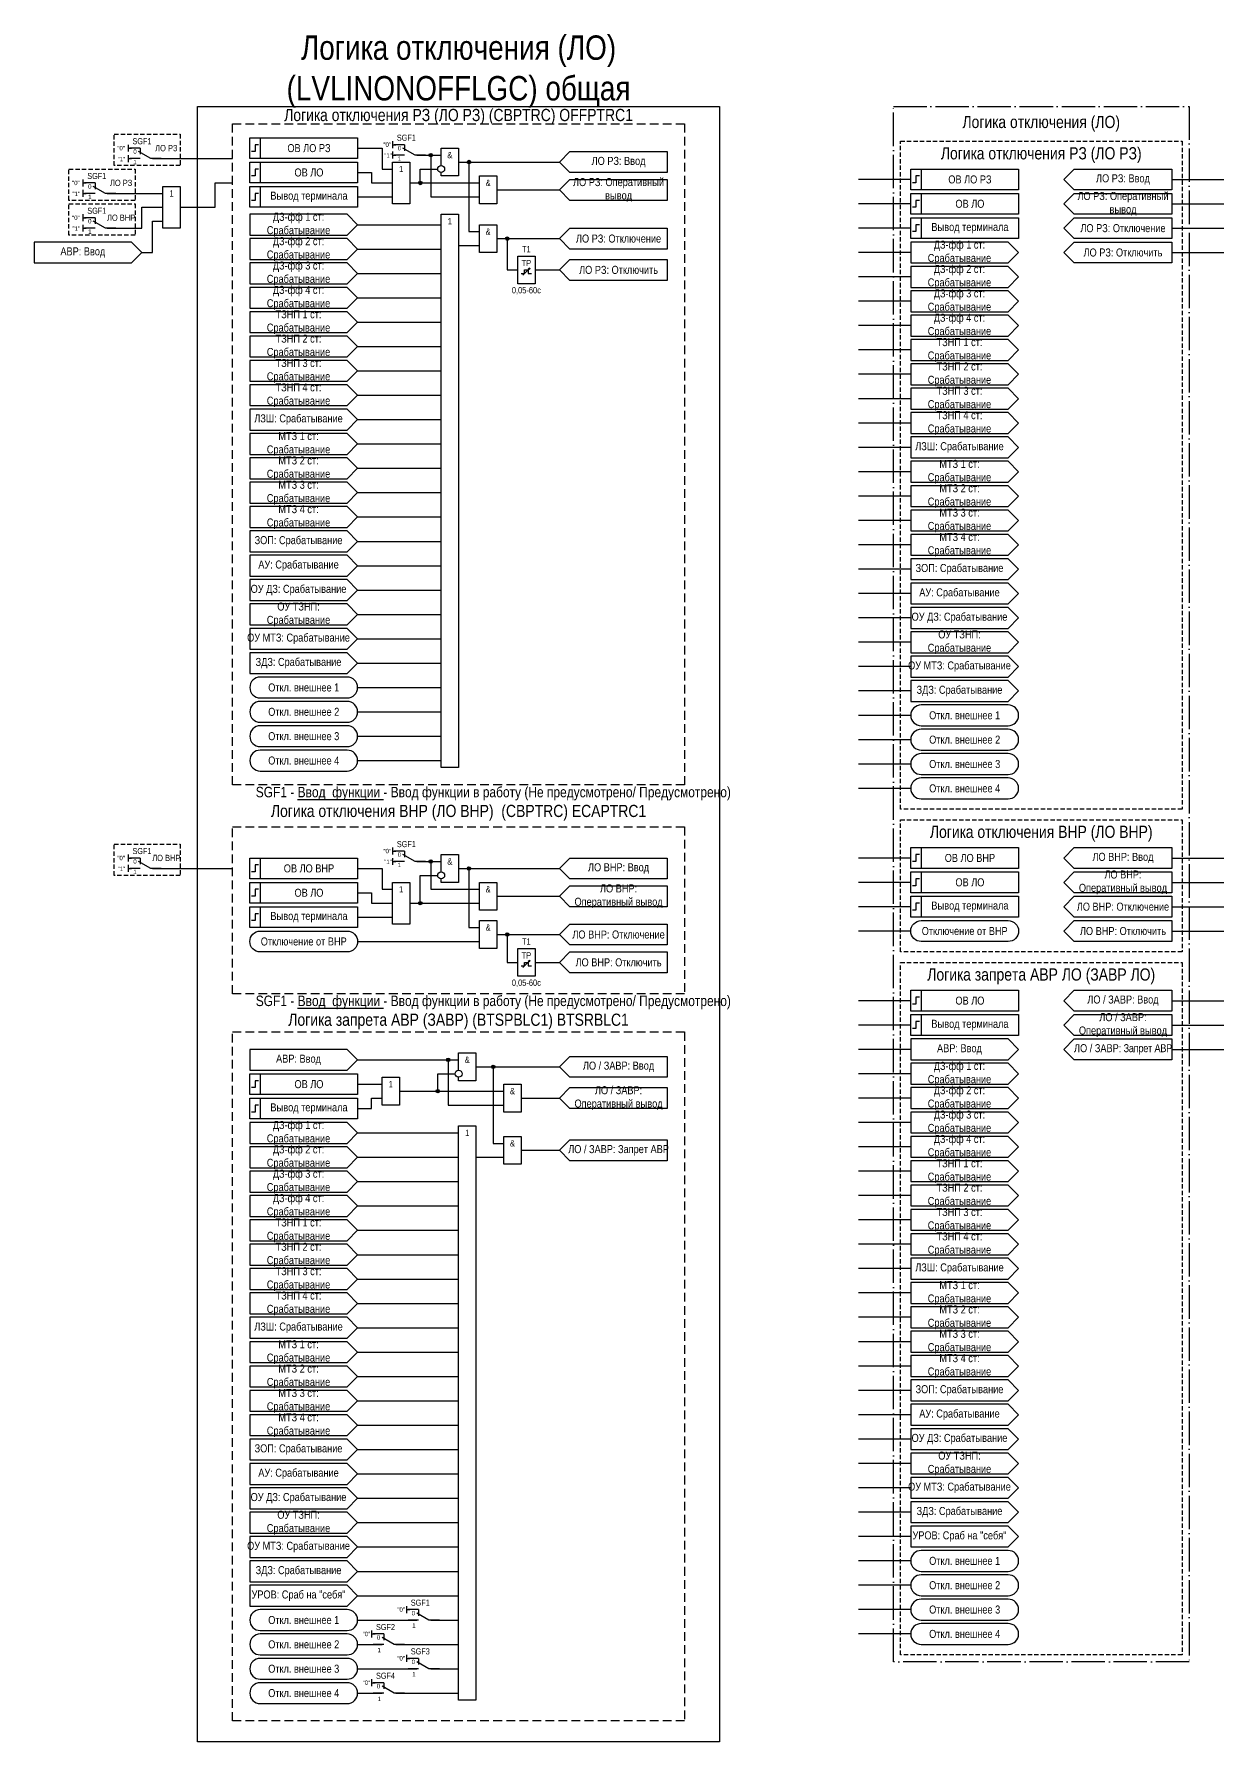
# Model space of a CAD drawing. Header units: millimetres. Extents: x -47 to 538, y 0 to 491.
# Drawn here: x -47 to 295, y 0 to 490.8 of the extents above; entities that cross this region are included whole.
import ezdxf
from ezdxf.enums import TextEntityAlignment as Align

# ---------------------------------------------------------------- set-up
doc = ezdxf.new("R2010")
doc.units = ezdxf.units.MM
doc.linetypes.add('ACAD_ISO04W100', pattern=[30, 24, -3, 0, -3])
doc.linetypes.add('штриховая2', pattern=[0.375, 0.25, -0.125])
doc.layers.add('TEXT', color=7, linetype='Continuous', lineweight=25)
doc.layers.add('Основная', color=7, linetype='Continuous')
doc.styles.add('2.5_Gost_RD', font='ARIALN.TTF', dxfattribs={"height": 2.5})
doc.styles.add('3.5_Gost_RD', font='ARIALN.TTF', dxfattribs={"height": 3.5})
doc.styles.add('Вывод', font='ARIALN.TTF', dxfattribs={"height": 2.5})
doc.styles.add('Компонент', font='ARIALN.TTF', dxfattribs={"height": 3.5})

# ---------------------------------------------------------------- blocks, each defined once
blk = doc.blocks.new('Точка')
at = {"ltscale": 100}
h = blk.add_hatch(color=256, dxfattribs=at)
h.dxf.hatch_style = 1
edge = h.paths.add_edge_path()
edge.add_arc((0, 0), 0.5, 0, 360)
blk.add_circle((0, 0), 0.5, dxfattribs=at)
blk = doc.blocks.new('*U958')
at = {"layer": 'Основная', "color": 0}
blk.add_line((0, 0), (7, 4), dxfattribs=at)
at = {"layer": 'Основная', "ltscale": 0.35}
blk.add_line((6, 6), (6, 2.5), dxfattribs=at)
blk = doc.blocks.new('*U1047')
at = {"layer": 'Основная', "color": 0}
for p, q in [((-3, 6), (-9, 6)), ((-3, 0), (-9, 0)), ((9, 0), (3, 0))]:
    blk.add_line(p, q, dxfattribs=at)
at = {"layer": 'Основная', "ltscale": 0.25, "xscale": -1}
blk.add_blockref('*U958', (3, 0), dxfattribs=at)
at = {"layer": 'Основная'}
for tag, height, style, p in [('ОУ', 3.5, 'Компонент', (-2, 10)), ('В1', 2.5, 'Вывод', (-13, 6)), ('В2', 2.5, 'Вывод', (-6, 4)), ('В3', 2.5, 'Вывод', (-6, -2))]:
    blk.add_attdef(tag, text='', height=height, dxfattribs=dict(at, style=style)).set_placement(p, align=Align.MIDDLE_CENTER)
blk = doc.blocks.new('*U985')
at = {"layer": 'Основная', "color": 0}
for p, q in [((-3, 6), (-9, 6)), ((-3, 0), (-9, 0)), ((9, 0), (3, 0))]:
    blk.add_line(p, q, dxfattribs=at)
at = {"layer": 'Основная', "ltscale": 0.25, "xscale": -1}
blk.add_blockref('*U958', (3, 0), dxfattribs=at)
at = {"layer": 'Основная'}
for tag, height, style, p in [('ОУ', 3.5, 'Компонент', (-2, 10)), ('В1', 2.5, 'Вывод', (-14, 6)), ('В2', 2.5, 'Вывод', (-6, 4)), ('В3', 2.5, 'Вывод', (-6, -2))]:
    blk.add_attdef(tag, text='', height=height, dxfattribs=dict(at, style=style)).set_placement(p, align=Align.MIDDLE_CENTER)
blk = doc.blocks.new('*U1048')
at = {"layer": 'Основная', "color": 0}
for p, q in [((-3, 6), (-9, 6)), ((-3, 0), (-9, 0)), ((9, 0), (3, 0))]:
    blk.add_line(p, q, dxfattribs=at)
at = {"layer": 'Основная', "ltscale": 0.25, "xscale": -1}
blk.add_blockref('*U958', (3, 0), dxfattribs=at)
at = {"layer": 'Основная'}
for tag, height, style, p in [('ОУ', 3.5, 'Компонент', (-2, 10)), ('В1', 2.5, 'Вывод', (-13, 6)), ('В2', 2.5, 'Вывод', (-6, 4)), ('В3', 2.5, 'Вывод', (-6, 4))]:
    blk.add_attdef(tag, text='', height=height, dxfattribs=dict(at, style=style)).set_placement(p, align=Align.MIDDLE_CENTER)
blk = doc.blocks.new('*U1049')
at = {"layer": 'Основная', "color": 0}
for p, q in [((-3, 6), (-9, 6)), ((-3, 0), (-9, 0)), ((9, 0), (3, 0))]:
    blk.add_line(p, q, dxfattribs=at)
at = {"layer": 'Основная', "ltscale": 0.25, "xscale": -1}
blk.add_blockref('*U958', (3, 0), dxfattribs=at)
at = {"layer": 'Основная'}
for tag, height, style, p in [('ОУ', 3.5, 'Компонент', (-2, 10)), ('В1', 2.5, 'Вывод', (-13, 6)), ('В2', 2.5, 'Вывод', (-6, 4)), ('В3', 2.5, 'Вывод', (-6, 4))]:
    blk.add_attdef(tag, text='', height=height, dxfattribs=dict(at, style=style)).set_placement(p, align=Align.MIDDLE_CENTER)

msp = doc.modelspace()

# ---------------------------------------------------------------- linework, layer by layer
at = {"color": 6, "ltscale": 100}
for p, q in [((-20, 459), (-20, 457)), ((-20, 458), (-19, 458)), ((-20, 456), (-20, 454)), ((-20, 455), (-19, 455)), ((-33, 449), (-33, 447)), ((-33, 448), (-32, 448)), ((-33, 446), (-33, 444)), ((-33, 445), (-32, 445)), ((-33, 439), (-33, 437)), ((-33, 438), (-32, 438)), ((-33, 436), (-33, 434)), ((-33, 435), (-32, 435)), ((-20, 255), (-20, 253)), ((-20, 254), (-19, 254)), ((-20, 252), (-20, 250)), ((-20, 251), (-19, 251))]:
    msp.add_line(p, q, dxfattribs=at)
at = {"ltscale": 100}
for p, q in [((56, 460), (56, 458)), ((56, 459), (57, 459)), ((56, 457), (56, 455)), ((56, 456), (57, 456)), ((205, 449), (190, 449)), ((280, 449), (295, 449)), ((205, 442), (190, 442)), ((280, 442), (295, 442)), ((205, 435), (190, 435)), ((280, 435), (295, 435)), ((75, 430), (81, 430)), ((205, 428), (190, 428)), ((280, 428), (295, 428)), ((93.5, 421.5), (95.5, 423.5)), ((95.5, 423.5), (94.99, 423.25)), ((95.5, 423.5), (95.26, 423.02)), ((205, 421), (190, 421)), ((205, 414), (190, 414)), ((205, 407), (190, 407)), ((205, 400), (190, 400)), ((205, 393), (190, 393)), ((205, 386), (190, 386)), ((205, 379), (190, 379)), ((205, 372), (190, 372)), ((205, 365), (190, 365)), ((205, 358), (190, 358)), ((205, 351), (190, 351)), ((205, 344), (190, 344)), ((205, 337), (190, 337)), ((205, 330), (190, 330)), ((205, 323), (190, 323)), ((205, 316), (190, 316)), ((205, 309), (190, 309)), ((205, 302), (190, 302)), ((205, 295), (190, 295)), ((205, 288), (190, 288)), ((205, 281), (190, 281)), ((205, 274), (190, 274)), ((56, 257), (56, 255)), ((56, 256), (57, 256)), ((56, 254), (56, 252)), ((56, 253), (57, 253)), ((205, 254), (190, 254)), ((280, 254), (295, 254)), ((205, 247), (190, 247)), ((280, 247), (295, 247)), ((205, 240), (190, 240)), ((280, 240), (295, 240)), ((205, 233), (190, 233)), ((280, 233), (295, 233)), ((93.5, 222.5), (95.5, 224.5)), ((95.5, 224.5), (94.99, 224.25)), ((95.5, 224.5), (95.26, 224.02)), ((205, 213), (190, 213)), ((280, 213), (295, 213)), ((280, 206), (295, 206)), ((205, 199), (190, 199)), ((280, 199), (295, 199)), ((205, 192), (190, 192)), ((205, 185), (190, 185)), ((205, 178), (190, 178)), ((80, 168), (88, 168)), ((205, 171), (190, 171)), ((205, 164), (190, 164)), ((205, 157), (190, 157)), ((205, 150), (190, 150)), ((205, 143), (190, 143)), ((205, 136), (190, 136)), ((205, 129), (190, 129)), ((205, 122), (190, 122)), ((205, 115), (190, 115)), ((205, 108), (190, 108)), ((205, 101), (190, 101)), ((205, 94), (190, 94)), ((205, 87), (190, 87)), ((205, 80), (190, 80)), ((205, 73), (190, 73)), ((205, 66), (190, 66)), ((205, 59), (190, 59)), ((205, 52), (190, 52)), ((205, 45), (190, 45)), ((60, 39), (60, 37)), ((60, 38), (61, 38)), ((205, 38), (190, 38)), ((50, 32), (50, 30)), ((50, 31), (51, 31)), ((205, 31), (190, 31)), ((60, 25), (60, 23)), ((60, 24), (61, 24)), ((50, 18), (50, 16)), ((50, 17), (51, 17))]:
    msp.add_line(p, q, dxfattribs=at)
at = {"color": 3, "ltscale": 100}
msp.add_line((205, 206), (190, 206), dxfattribs=at)
for points in [[(0, 470), (150, 470), (150, 0), (0, 0)], [(205, 209), (208, 209), (208, 203), (205, 203)], [(205, 209), (236, 209), (236, 203), (205, 203)]]:
    msp.add_lwpolyline(points, close=True, dxfattribs=at)
at = {"color": 251, "linetype": 'ACAD_ISO04W100', "lineweight": 30, "ltscale": 0.4, "true_color": 0x58595b}
msp.add_lwpolyline([(200, 470), (285, 470), (285, 23), (200, 23)], close=True, dxfattribs=at)
at = {"color": 6, "linetype": 'штриховая2', "ltscale": 5}
for points in [[(-24, 462), (-5, 462), (-5, 453), (-24, 453)], [(-37, 452), (-18, 452), (-18, 443), (-37, 443)], [(-37, 442), (-18, 442), (-18, 433), (-37, 433)], [(-24, 258), (-5, 258), (-5, 249), (-24, 249)]]:
    msp.add_lwpolyline(points, close=True, dxfattribs=at)
at = {"linetype": 'штриховая2', "ltscale": 10}
for points in [[(10, 465), (140, 465), (140, 275), (10, 275)], [(10, 263), (140, 263), (140, 215), (10, 215)], [(10, 204), (140, 204), (140, 6), (10, 6)]]:
    msp.add_lwpolyline(points, close=True, dxfattribs=at)
at = {"ltscale": 100}
for points in [[(15, 461), (46, 461), (46, 455), (15, 455)], [(15, 461), (18, 461), (18, 455), (15, 455)], [(15, 454), (18, 454), (18, 448), (15, 448)], [(15, 454), (46, 454), (46, 448), (15, 448)], [(56, 454), (61, 454), (61, 442), (56, 442)], [(205, 452), (236, 452), (236, 446), (205, 446)], [(205, 452), (208, 452), (208, 446), (205, 446)], [(15, 447), (18, 447), (18, 441), (15, 441)], [(15, 447), (46, 447), (46, 441), (15, 441)], [(81, 450), (86, 450), (86, 442), (81, 442)], [(205, 445), (208, 445), (208, 439), (205, 439)], [(205, 445), (236, 445), (236, 439), (205, 439)], [(205, 438), (208, 438), (208, 432), (205, 432)], [(205, 438), (236, 438), (236, 432), (205, 432)], [(81, 436), (86, 436), (86, 428), (81, 428)], [(92, 427), (97, 427), (97, 419), (92, 419)], [(205, 257), (236, 257), (236, 251), (205, 251)], [(205, 257), (208, 257), (208, 251), (205, 251)], [(15, 254), (46, 254), (46, 248), (15, 248)], [(15, 254), (18, 254), (18, 248), (15, 248)], [(15, 247), (18, 247), (18, 241), (15, 241)], [(15, 247), (46, 247), (46, 241), (15, 241)], [(56, 247), (61, 247), (61, 235), (56, 235)], [(81, 247), (86, 247), (86, 239), (81, 239)], [(205, 250), (208, 250), (208, 244), (205, 244)], [(205, 250), (236, 250), (236, 244), (205, 244)], [(205, 243), (208, 243), (208, 237), (205, 237)], [(205, 243), (236, 243), (236, 237), (205, 237)], [(15, 240), (18, 240), (18, 234), (15, 234)], [(15, 240), (46, 240), (46, 234), (15, 234)], [(81, 236), (86, 236), (86, 228), (81, 228)], [(92, 228), (97, 228), (97, 220), (92, 220)], [(205, 216), (236, 216), (236, 210), (205, 210)], [(205, 216), (208, 216), (208, 210), (205, 210)], [(15, 192), (18, 192), (18, 186), (15, 186)], [(15, 192), (46, 192), (46, 186), (15, 186)], [(53, 191), (58, 191), (58, 183), (53, 183)], [(88, 189), (93, 189), (93, 181), (88, 181)], [(15, 185), (18, 185), (18, 179), (15, 179)], [(15, 185), (46, 185), (46, 179), (15, 179)], [(88, 174), (93, 174), (93, 166), (88, 166)]]:
    msp.add_lwpolyline(points, close=True, dxfattribs=at)
at = {"lineweight": 30, "ltscale": 100}
for points in [[(17.5, 459), (16.5, 459), (16.5, 457), (15.5, 457)], [(17.5, 452), (16.5, 452), (16.5, 450), (15.5, 450)], [(207.5, 450), (206.5, 450), (206.5, 448), (205.5, 448)], [(17.5, 445), (16.5, 445), (16.5, 443), (15.5, 443)], [(207.5, 443), (206.5, 443), (206.5, 441), (205.5, 441)], [(207.5, 436), (206.5, 436), (206.5, 434), (205.5, 434)], [(17.5, 252), (16.5, 252), (16.5, 250), (15.5, 250)], [(207.5, 255), (206.5, 255), (206.5, 253), (205.5, 253)], [(207.5, 248), (206.5, 248), (206.5, 246), (205.5, 246)], [(17.5, 245), (16.5, 245), (16.5, 243), (15.5, 243)], [(207.5, 241), (206.5, 241), (206.5, 239), (205.5, 239)], [(17.5, 238), (16.5, 238), (16.5, 236), (15.5, 236)], [(207.5, 214), (206.5, 214), (206.5, 212), (205.5, 212)], [(17.5, 190), (16.5, 190), (16.5, 188), (15.5, 188)], [(17.5, 183), (16.5, 183), (16.5, 181), (15.5, 181)]]:
    msp.add_lwpolyline(points, dxfattribs=at)
at = {"ltscale": 100}
for points in [[(46, 458), (53, 458), (53, 452), (56, 452)], [(70, 453), (70, 458), (75, 458), (75, 450), (70, 450), (70, 451)], [(104, 454), (107, 457), (135, 457), (135, 451), (107, 451), (104, 454)], [(61, 448), (64, 448), (64, 452), (69, 452)], [(63, 456), (70, 456)], [(63, 456), (67, 456), (67, 444), (81, 444)], [(75, 454), (104, 454)], [(75, 454), (78, 454), (78, 434), (81, 434)], [(249, 449), (252, 452), (280, 452), (280, 446), (252, 446), (249, 449)], [(46, 451), (50, 451), (50, 448), (56, 448)], [(61, 448), (81, 448)], [(104, 446), (107, 449), (135, 449), (135, 443), (107, 443), (104, 446)], [(46, 444), (56, 444)], [(86, 446), (104, 446)], [(249, 442), (252, 445), (280, 445), (280, 439), (252, 439), (249, 442)], [(46, 436), (43, 439), (15, 439), (15, 433), (43, 433), (46, 436)], [(70, 381), (70, 439), (75, 439), (75, 280), (70, 280), (70, 381)], [(249, 435), (252, 438), (280, 438), (280, 432), (252, 432), (249, 435)], [(46, 429), (43, 432), (15, 432), (15, 426), (43, 426), (46, 429)], [(46, 436), (70, 436)], [(86, 432), (104, 432)], [(86, 432), (89, 432), (89, 423), (92, 423)], [(104, 432), (107, 435), (135, 435), (135, 429), (107, 429), (104, 432)], [(46, 429), (70, 429)], [(236, 428), (233, 431), (205, 431), (205, 425), (233, 425), (236, 428)], [(249, 428), (252, 431), (280, 431), (280, 425), (252, 425), (249, 428)], [(46, 422), (43, 425), (15, 425), (15, 419), (43, 419), (46, 422)], [(97, 423), (104, 423)], [(104, 423), (107, 426), (135, 426), (135, 420), (107, 420), (104, 423)], [(236, 421), (233, 424), (205, 424), (205, 418), (233, 418), (236, 421)], [(46, 415), (43, 418), (15, 418), (15, 412), (43, 412), (46, 415)], [(46, 422), (70, 422)], [(46, 415), (70, 415)], [(236, 414), (233, 417), (205, 417), (205, 411), (233, 411), (236, 414)], [(46, 408), (43, 411), (15, 411), (15, 405), (43, 405), (46, 408)], [(46, 408), (70, 408)], [(236, 407), (233, 410), (205, 410), (205, 404), (233, 404), (236, 407)], [(46, 401), (43, 404), (15, 404), (15, 398), (43, 398), (46, 401)], [(236, 400), (233, 403), (205, 403), (205, 397), (233, 397), (236, 400)], [(46, 401), (70, 401)], [(46, 394), (43, 397), (15, 397), (15, 391), (43, 391), (46, 394)], [(46, 394), (70, 394)], [(236, 393), (233, 396), (205, 396), (205, 390), (233, 390), (236, 393)], [(46, 387), (43, 390), (15, 390), (15, 384), (43, 384), (46, 387)], [(236, 386), (233, 389), (205, 389), (205, 383), (233, 383), (236, 386)], [(46, 380), (43, 383), (15, 383), (15, 377), (43, 377), (46, 380)], [(46, 387), (70, 387)], [(46, 380), (70, 380)], [(236, 379), (233, 382), (205, 382), (205, 376), (233, 376), (236, 379)], [(46, 373), (43, 376), (15, 376), (15, 370), (43, 370), (46, 373)], [(46, 373), (70, 373)], [(236, 372), (233, 375), (205, 375), (205, 369), (233, 369), (236, 372)], [(46, 366), (43, 369), (15, 369), (15, 363), (43, 363), (46, 366)], [(46, 366), (70, 366)], [(236, 365), (233, 368), (205, 368), (205, 362), (233, 362), (236, 365)], [(46, 359), (43, 362), (15, 362), (15, 356), (43, 356), (46, 359)], [(46, 359), (70, 359)], [(236, 358), (233, 361), (205, 361), (205, 355), (233, 355), (236, 358)], [(46, 352), (43, 355), (15, 355), (15, 349), (43, 349), (46, 352)], [(236, 351), (233, 354), (205, 354), (205, 348), (233, 348), (236, 351)], [(46, 352), (70, 352)], [(46, 345), (43, 348), (15, 348), (15, 342), (43, 342), (46, 345)], [(46, 345), (70, 345)], [(236, 344), (233, 347), (205, 347), (205, 341), (233, 341), (236, 344)], [(46, 338), (43, 341), (15, 341), (15, 335), (43, 335), (46, 338)], [(236, 337), (233, 340), (205, 340), (205, 334), (233, 334), (236, 337)], [(46, 331), (43, 334), (15, 334), (15, 328), (43, 328), (46, 331)], [(46, 338), (70, 338)], [(46, 331), (70, 331)], [(236, 330), (233, 333), (205, 333), (205, 327), (233, 327), (236, 330)], [(46, 324), (43, 327), (15, 327), (15, 321), (43, 321), (46, 324)], [(46, 324), (70, 324)], [(236, 323), (233, 326), (205, 326), (205, 320), (233, 320), (236, 323)], [(46, 317), (43, 320), (15, 320), (15, 314), (43, 314), (46, 317)], [(236, 316), (233, 319), (205, 319), (205, 313), (233, 313), (236, 316)], [(46, 317), (70, 317)], [(46, 310), (43, 313), (15, 313), (15, 307), (43, 307), (46, 310)], [(46, 310), (70, 310)], [(236, 309), (233, 312), (205, 312), (205, 306), (233, 306), (236, 309)], [(236, 302), (233, 305), (205, 305), (205, 299), (233, 299), (236, 302)], [(46, 303), (70, 303)], [(46, 296), (70, 296)], [(46, 289), (70, 289)], [(46, 282), (70, 282)], [(249, 254), (252, 257), (280, 257), (280, 251), (252, 251), (249, 254)], [(46, 251), (53, 251), (53, 245), (56, 245)], [(63, 253), (70, 253)], [(63, 253), (67, 253), (67, 245), (81, 245)], [(70, 250), (70, 255), (75, 255), (75, 247), (70, 247), (70, 248)], [(75, 251), (104, 251)], [(75, 251), (78, 251), (78, 234), (81, 234)], [(104, 251), (107, 254), (135, 254), (135, 248), (107, 248), (104, 251)], [(61, 241), (64, 241), (64, 249), (69, 249)], [(104, 243), (107, 246), (135, 246), (135, 240), (107, 240), (104, 243)], [(249, 247), (252, 250), (280, 250), (280, 244), (252, 244), (249, 247)], [(46, 244), (50, 244), (50, 241), (56, 241)], [(61, 241), (81, 241)], [(86, 243), (104, 243)], [(249, 240), (252, 243), (280, 243), (280, 237), (252, 237), (249, 240)], [(46, 237), (56, 237)], [(249, 233), (252, 236), (280, 236), (280, 230), (252, 230), (249, 233)], [(86, 232), (104, 232)], [(86, 232), (89, 232), (89, 224), (92, 224)], [(104, 232), (107, 235), (135, 235), (135, 229), (107, 229), (104, 232)], [(46, 230), (81, 230)], [(104, 224), (107, 227), (135, 227), (135, 221), (107, 221), (104, 224)], [(97, 224), (104, 224)], [(249, 213), (252, 216), (280, 216), (280, 210), (252, 210), (249, 213)], [(249, 206), (252, 209), (280, 209), (280, 203), (252, 203), (249, 206)], [(236, 199), (233, 202), (205, 202), (205, 196), (233, 196), (236, 199)], [(249, 199), (252, 202), (280, 202), (280, 196), (252, 196), (249, 199)], [(46, 196), (43, 199), (15, 199), (15, 193), (43, 193), (46, 196)], [(75, 193), (75, 198), (80, 198), (80, 190), (75, 190), (75, 191)], [(104, 194), (107, 197), (135, 197), (135, 191), (107, 191), (104, 194)], [(46, 196), (75, 196)], [(46, 196), (72, 196), (72, 183), (88, 183)], [(58, 187), (69, 187), (69, 192), (74, 192)], [(80, 194), (104, 194)], [(80, 194), (85, 194), (85, 172), (88, 172)], [(236, 192), (233, 195), (205, 195), (205, 189), (233, 189), (236, 192)], [(46, 189), (53, 189)], [(58, 187), (88, 187)], [(104, 185), (107, 188), (135, 188), (135, 182), (107, 182), (104, 185)], [(236, 185), (233, 188), (205, 188), (205, 182), (233, 182), (236, 185)], [(46, 182), (50, 182), (50, 185), (53, 185)], [(93, 185), (104, 185)], [(46, 175), (43, 178), (15, 178), (15, 172), (43, 172), (46, 175)], [(75, 119), (75, 177), (80, 177), (80, 12), (75, 12), (75, 119)], [(236, 178), (233, 181), (205, 181), (205, 175), (233, 175), (236, 178)], [(46, 175), (75, 175)], [(104, 170), (107, 173), (135, 173), (135, 167), (107, 167), (104, 170)], [(236, 171), (233, 174), (205, 174), (205, 168), (233, 168), (236, 171)], [(46, 168), (43, 171), (15, 171), (15, 165), (43, 165), (46, 168)], [(46, 168), (75, 168)], [(93, 170), (104, 170)], [(236, 164), (233, 167), (205, 167), (205, 161), (233, 161), (236, 164)], [(46, 161), (43, 164), (15, 164), (15, 158), (43, 158), (46, 161)], [(46, 161), (75, 161)], [(236, 157), (233, 160), (205, 160), (205, 154), (233, 154), (236, 157)], [(46, 154), (43, 157), (15, 157), (15, 151), (43, 151), (46, 154)], [(46, 154), (75, 154)], [(236, 150), (233, 153), (205, 153), (205, 147), (233, 147), (236, 150)], [(46, 147), (43, 150), (15, 150), (15, 144), (43, 144), (46, 147)], [(46, 140), (43, 143), (15, 143), (15, 137), (43, 137), (46, 140)], [(46, 147), (75, 147)], [(236, 143), (233, 146), (205, 146), (205, 140), (233, 140), (236, 143)], [(46, 140), (75, 140)], [(236, 136), (233, 139), (205, 139), (205, 133), (233, 133), (236, 136)], [(46, 133), (43, 136), (15, 136), (15, 130), (43, 130), (46, 133)], [(46, 133), (75, 133)], [(46, 126), (43, 129), (15, 129), (15, 123), (43, 123), (46, 126)], [(236, 129), (233, 132), (205, 132), (205, 126), (233, 126), (236, 129)], [(46, 126), (75, 126)], [(236, 122), (233, 125), (205, 125), (205, 119), (233, 119), (236, 122)], [(46, 119), (43, 122), (15, 122), (15, 116), (43, 116), (46, 119)], [(46, 119), (75, 119)], [(236, 115), (233, 118), (205, 118), (205, 112), (233, 112), (236, 115)], [(46, 112), (43, 115), (15, 115), (15, 109), (43, 109), (46, 112)], [(46, 105), (43, 108), (15, 108), (15, 102), (43, 102), (46, 105)], [(46, 112), (75, 112)], [(236, 108), (233, 111), (205, 111), (205, 105), (233, 105), (236, 108)], [(46, 105), (75, 105)], [(236, 101), (233, 104), (205, 104), (205, 98), (233, 98), (236, 101)], [(46, 98), (43, 101), (15, 101), (15, 95), (43, 95), (46, 98)], [(46, 91), (43, 94), (15, 94), (15, 88), (43, 88), (46, 91)], [(46, 98), (75, 98)], [(236, 94), (233, 97), (205, 97), (205, 91), (233, 91), (236, 94)], [(46, 91), (75, 91)], [(236, 87), (233, 90), (205, 90), (205, 84), (233, 84), (236, 87)], [(46, 84), (43, 87), (15, 87), (15, 81), (43, 81), (46, 84)], [(46, 84), (75, 84)], [(46, 77), (43, 80), (15, 80), (15, 74), (43, 74), (46, 77)], [(236, 80), (233, 83), (205, 83), (205, 77), (233, 77), (236, 80)], [(46, 77), (75, 77)], [(236, 73), (233, 76), (205, 76), (205, 70), (233, 70), (236, 73)], [(46, 70), (43, 73), (15, 73), (15, 67), (43, 67), (46, 70)], [(46, 70), (75, 70)], [(236, 66), (233, 69), (205, 69), (205, 63), (233, 63), (236, 66)], [(46, 63), (43, 66), (15, 66), (15, 60), (43, 60), (46, 63)], [(46, 56), (43, 59), (15, 59), (15, 53), (43, 53), (46, 56)], [(46, 63), (75, 63)], [(236, 59), (233, 62), (205, 62), (205, 56), (233, 56), (236, 59)], [(46, 56), (75, 56)], [(46, 49), (43, 52), (15, 52), (15, 46), (43, 46), (46, 49)], [(46, 42), (43, 45), (15, 45), (15, 39), (43, 39), (46, 42)], [(46, 49), (75, 49)], [(46, 42), (75, 42)], [(46, 35), (63, 35)], [(67, 35), (75, 35)], [(46, 28), (53, 28)], [(57, 28), (75, 28)], [(46, 21), (63, 21)], [(67, 21), (75, 21)], [(46, 14), (53, 14)], [(57, 14), (75, 14)]]:
    msp.add_lwpolyline(points, dxfattribs=at)
at = {"linetype": 'штриховая2', "ltscale": 5}
for points in [[(202, 460), (283, 460), (283, 268), (202, 268)], [(202, 265), (283, 265), (283, 227), (202, 227)], [(202, 224), (283, 224), (283, 25), (202, 25)]]:
    msp.add_lwpolyline(points, close=True, dxfattribs=at)
at = {"color": 6, "ltscale": 100}
for points in [[(-13, 455), (10, 455)], [(-5, 441), (5, 441), (5, 448), (10, 448)], [(-26, 445), (-10, 445)], [(-26, 435), (-16, 435), (-16, 441), (-10, 441)], [(-16, 428), (-13, 428), (-13, 437), (-10, 437)], [(-16, 428), (-19, 431), (-47, 431), (-47, 425), (-19, 425), (-16, 428)], [(-13, 251), (10, 251)]]:
    msp.add_lwpolyline(points, dxfattribs=at)
msp.add_lwpolyline([(-10, 447), (-5, 447), (-5, 435), (-10, 435)], close=True, dxfattribs=at)
at = {"color": 7, "ltscale": 100}
for points in [[(93, 422), (94, 422), (94, 423), (95, 423), (95, 422), (96, 422)], [(93, 223), (94, 223), (94, 224), (95, 224), (95, 223), (96, 223)]]:
    msp.add_lwpolyline(points, dxfattribs=at)
at = {"ltscale": 100}
for points in [[(18, 300), (43, 300, 1), (43, 306), (18, 306, 1)], [(18, 293), (43, 293, 1), (43, 299), (18, 299, 1)], [(208, 292), (233, 292, 1), (233, 298), (208, 298, 1)], [(18, 286), (43, 286, 1), (43, 292), (18, 292, 1)], [(208, 285), (233, 285, 1), (233, 291), (208, 291, 1)], [(18, 279), (43, 279, 1), (43, 285), (18, 285, 1)], [(208, 278), (233, 278, 1), (233, 284), (208, 284, 1)], [(208, 271), (233, 271, 1), (233, 277), (208, 277, 1)], [(208, 230, -1), (208, 236), (233, 236, -1), (233, 230)], [(18, 227, -1), (18, 233), (43, 233, -1), (43, 227)], [(208, 49), (233, 49, 1), (233, 55), (208, 55, 1)], [(208, 42), (233, 42, 1), (233, 48), (208, 48, 1)], [(208, 35), (233, 35, 1), (233, 41), (208, 41, 1)], [(18, 32), (43, 32, 1), (43, 38), (18, 38, 1)], [(18, 25), (43, 25, 1), (43, 31), (18, 31, 1)], [(208, 28), (233, 28, 1), (233, 34), (208, 34, 1)], [(18, 18), (43, 18, 1), (43, 24), (18, 24, 1)], [(18, 11), (43, 11, 1), (43, 17), (18, 17, 1)]]:
    msp.add_lwpolyline(points, format="xyb", close=True, dxfattribs=at)
at = {"color": 3, "lineweight": 30, "ltscale": 100}
msp.add_lwpolyline([(207.5, 207), (206.5, 207), (206.5, 205), (205.5, 205)], dxfattribs=at)
for centre in [(70, 452), (70, 249), (75, 192)]:
    msp.add_circle(centre, 1)

# ---------------------------------------------------------------- block references
at = {"ltscale": 100}
for p in [(67, 456), (78, 454), (64, 448), (89, 432), (67, 253), (78, 251), (64, 241), (89, 232), (72, 196), (85, 194), (69, 187)]:
    msp.add_blockref('Точка', p, dxfattribs=at)
at = {"layer": 'Основная', "ltscale": 0.25, "xscale": 0.5, "yscale": 0.5, "zscale": 0.5}
for p in [(61, 456), (61, 253)]:
    msp.add_blockref('*U1047', p, dxfattribs=at).add_auto_attribs({'ОУ': 'SGF1', 'В1': '"0"', 'В2': '0', 'В3': '1'})
at = {"layer": 'Основная', "color": 6, "ltscale": 0.25, "xscale": 0.5, "yscale": 0.5, "zscale": 0.5}
for p in [(-15, 455), (-28, 445), (-28, 435), (-15, 251)]:
    msp.add_blockref('*U985', p, dxfattribs=at).add_auto_attribs({'ОУ': 'SGF1', 'В1': '"0"', 'В2': '0', 'В3': '1'})
at = {"layer": 'Основная', "ltscale": 0.25}
ref = msp.add_blockref('*U1049', (65, 35), dxfattribs=dict(at, xscale=0.5, yscale=0.5, zscale=0.5))
ref.add_attrib('ОУ', 'SGF1', dxfattribs={"height": 1.75, "style": 'Компонент'}).set_placement((64, 40), align=Align.MIDDLE_CENTER)
ref.add_attrib('В1', '"0"', dxfattribs={"height": 1.25, "style": 'Вывод'}).set_placement((58.5, 38), align=Align.MIDDLE_CENTER)
ref.add_attrib('В2', '0', dxfattribs={"height": 1.25, "style": 'Вывод'}).set_placement((62, 37), align=Align.MIDDLE_CENTER)
ref = msp.add_blockref('*U1048', (55, 28), dxfattribs=dict(at, xscale=0.5, yscale=0.5, zscale=0.5))
ref.add_attrib('ОУ', 'SGF2', dxfattribs={"height": 1.75, "style": 'Компонент'}).set_placement((54, 33), align=Align.MIDDLE_CENTER)
ref.add_attrib('В1', '"0"', dxfattribs={"height": 1.25, "style": 'Вывод'}).set_placement((48.5, 31), align=Align.MIDDLE_CENTER)
ref.add_attrib('В2', '0', dxfattribs={"height": 1.25, "style": 'Вывод'}).set_placement((52, 30), align=Align.MIDDLE_CENTER)
ref = msp.add_blockref('*U1049', (65, 21), dxfattribs=dict(at, xscale=0.5, yscale=0.5, zscale=0.5))
ref.add_attrib('ОУ', 'SGF3', dxfattribs={"height": 1.75, "style": 'Компонент'}).set_placement((64, 26), align=Align.MIDDLE_CENTER)
ref.add_attrib('В1', '"0"', dxfattribs={"height": 1.25, "style": 'Вывод'}).set_placement((58.5, 24), align=Align.MIDDLE_CENTER)
ref.add_attrib('В2', '0', dxfattribs={"height": 1.25, "style": 'Вывод'}).set_placement((62, 23), align=Align.MIDDLE_CENTER)
ref = msp.add_blockref('*U1048', (55, 14), dxfattribs=dict(at, xscale=0.5, yscale=0.5, zscale=0.5))
ref.add_attrib('ОУ', 'SGF4', dxfattribs={"height": 1.75, "style": 'Компонент'}).set_placement((54, 19), align=Align.MIDDLE_CENTER)
ref.add_attrib('В1', '"0"', dxfattribs={"height": 1.25, "style": 'Вывод'}).set_placement((48.5, 17), align=Align.MIDDLE_CENTER)
ref.add_attrib('В2', '0', dxfattribs={"height": 1.25, "style": 'Вывод'}).set_placement((52, 16), align=Align.MIDDLE_CENTER)

# ---------------------------------------------------------------- texts
at = {"color": 30, "ltscale": 100, "attachment_point": 5}
for s, insert, char_height, width, style in [('{\\C3;Логика отключения (ЛО) (LVLINONOFFLGC) общая}', (75, 480), 7, 150, '3.5_Gost_RD'), ('Логика отключения РЗ (ЛО РЗ) (CBPTRC) {\\C6;OFFPTRC1}', (75, 467), 3.5, 130, '3.5_Gost_RD'), ('Логика отключения (ЛО)', (242.5, 465), 3.5, 85, '3.5_Gost_RD'), ('ЛО РЗ', (-9, 458), 1.8, 8, '2.5_Gost_RD'), ('Логика отключения РЗ (ЛО РЗ)', (242.5, 456), 3.5, 81, '3.5_Gost_RD'), ('ЛО РЗ', (-22, 448), 1.8, 8, '2.5_Gost_RD'), ('ЛО ВНР', (-22, 438), 1.8, 8, '2.5_Gost_RD'), ('SGF1 - {\\LВвод_функции} - Ввод функции в работу (Не предусмотрено/ Предусмотрено)', (85, 272.5), 3, 150, '3.5_Gost_RD'), ('Логика отключения ВНР (ЛО ВНР)  (CBPTRC) {\\C6;ECAPTRC1}', (75, 267), 3.5, 130, '3.5_Gost_RD'), ('Логика отключения ВНР (ЛО ВНР)', (242.5, 261), 3.5, 81, '3.5_Gost_RD'), ('ЛО ВНР', (-9, 254), 1.8, 8, '2.5_Gost_RD'), ('Логика запрета АВР ЛО (ЗАВР ЛО)', (242.5, 220), 3.5, 81, '3.5_Gost_RD'), ('SGF1 - {\\LВвод_функции} - Ввод функции в работу (Не предусмотрено/ Предусмотрено)', (85, 212.5), 3, 150, '3.5_Gost_RD'), ('Логика запрета АВР (ЗАВР) (BTSPBLC1) {\\C6;BTSRBLC1}', (75, 207), 3.5, 130, '3.5_Gost_RD')]:
    msp.add_mtext(s, dxfattribs=dict(at, insert=insert, char_height=char_height, width=width, style=style))
at = {"ltscale": 100, "char_height": 1.25, "attachment_point": 1, "style": '3.5_Gost_RD'}
for s, insert in [('"1"', (53.65, 456.5)), ('"1"', (53.64, 253.5)), ('1', (61.71, 34.08)), ('1', (51.68, 27)), ('1', (51.73, 26.98)), ('1', (61.71, 20.08)), ('1', (51.73, 12.98))]:
    msp.add_mtext_dynamic_manual_height_columns(s, width=2, gutter_width=17.5, heights=[0], dxfattribs=dict(at, insert=insert))
at = {"ltscale": 100, "char_height": 1.8, "width": 5, "attachment_point": 5, "style": '2.5_Gost_RD'}
for s, insert in [('&', (72.5, 456)), ('1', (58.5, 452)), ('&', (83.5, 448)), ('1', (72.5, 437)), ('&', (83.5, 434)), ('T1', (94.5, 429)), ('TP', (94.5, 425)), ('0,05-60с', (94.5, 417)), ('&', (72.5, 253)), ('1', (58.5, 245)), ('&', (83.5, 245)), ('&', (83.5, 234)), ('T1', (94.5, 230)), ('TP', (94.5, 226)), ('0,05-60с', (94.5, 218)), ('&', (77.5, 196)), ('1', (55.5, 189)), ('&', (90.5, 187)), ('1', (77.5, 175)), ('&', (90.5, 172))]:
    msp.add_mtext(s, dxfattribs=dict(at, insert=insert))
at = {"color": 6, "ltscale": 100, "char_height": 1.25, "attachment_point": 1, "style": '3.5_Gost_RD'}
for insert in [(-23, 455.5), (-36, 445.5), (-36, 435.5), (-23, 251.5)]:
    msp.add_mtext_dynamic_manual_height_columns('"1"', width=2, gutter_width=17.5, heights=[0], dxfattribs=dict(at, insert=insert))
at = {"color": 6, "ltscale": 100, "insert": (-7.5, 445), "char_height": 1.8, "width": 5, "attachment_point": 5, "style": '2.5_Gost_RD'}
msp.add_mtext('1', dxfattribs=at)
at = {"layer": 'TEXT', "ltscale": 100, "char_height": 2.3, "attachment_point": 5, "style": '2.5_Gost_RD'}
for s, insert, width in [('ОВ ЛО РЗ', (32, 458), 28), ('ОВ ЛО', (32, 451), 28), ('ЛО РЗ: Ввод', (121, 454), 28), ('ЛО РЗ: Оперативный вывод', (121, 446), 28), ('ОВ ЛО РЗ', (222, 449), 28), ('ЛО РЗ: Ввод', (266, 449), 28), ('Вывод терминала', (32, 444), 28), ('ОВ ЛО', (222, 442), 28), ('ЛО РЗ: Оперативный вывод', (266, 442), 28), ('ДЗ-фф 1 ст: Срабатывание', (29, 436), 28), ('ДЗ-фф 2 ст: Срабатывание', (29, 429), 28), ('ЛО РЗ: Отключение', (121, 432), 28), ('Вывод терминала', (222, 435), 28), ('ЛО РЗ: Отключение', (266, 435), 28), ('АВР: Ввод', (-33, 428), 28), ('ДЗ-фф 1 ст: Срабатывание', (219, 428), 28), ('ЛО РЗ: Отключить', (266, 428), 28), ('ДЗ-фф 3 ст: Срабатывание', (29, 422), 28), ('ЛО РЗ: Отключить', (121, 423), 28), ('ДЗ-фф 2 ст: Срабатывание', (219, 421), 28), ('ДЗ-фф 4 ст: Срабатывание', (29, 415), 28), ('ДЗ-фф 3 ст: Срабатывание', (219, 414), 28), ('\\A1;ТЗНП 1 ст: {\\A0;Срабатывание}', (29, 408), 28), ('ДЗ-фф 4 ст: Срабатывание', (219, 407), 28), ('\\A1;ТЗНП 2 ст: {\\A0;Срабатывание}', (29, 401), 28), ('\\A1;ТЗНП 1 ст: {\\A0;Срабатывание}', (219, 400), 28), ('\\A1;ТЗНП 3 ст: {\\A0;Срабатывание}', (29, 394), 28), ('\\A1;ТЗНП 2 ст: {\\A0;Срабатывание}', (219, 393), 28), ('\\A1;ТЗНП 4 ст: {\\A0;Срабатывание}', (29, 387), 28), ('\\A1;ТЗНП 3 ст: {\\A0;Срабатывание}', (219, 386), 28), ('ЛЗШ: Срабатывание', (29, 380), 28), ('\\A1;ТЗНП 4 ст: {\\A0;Срабатывание}', (219, 379), 28), ('\\A1;МТЗ 1 ст: Срабатывание', (29, 373), 28), ('ЛЗШ: Срабатывание', (219, 372), 28), ('\\A1;МТЗ 2 ст: Срабатывание', (29, 366), 28), ('\\A1;МТЗ 1 ст: Срабатывание', (219, 365), 28), ('\\A1;МТЗ 3 ст: Срабатывание', (29, 359), 28), ('\\A1;МТЗ 2 ст: Срабатывание', (219, 358), 28), ('\\A1;МТЗ 4 ст: Срабатывание', (29, 352), 28), ('\\A1;МТЗ 3 ст: Срабатывание', (219, 351), 28), ('ЗОП: Срабатывание', (29, 345), 28), ('\\A1;МТЗ 4 ст: Срабатывание', (219, 344), 28), ('АУ: Срабатывание', (29, 338), 28), ('ЗОП: Срабатывание', (219, 337), 28), ('ОУ ДЗ: Срабатывание ', (29, 331), 28), ('АУ: Срабатывание', (219, 330), 28), ('ОУ ТЗНП: Срабатывание ', (29, 324), 28), ('ОУ ДЗ: Срабатывание ', (219, 323), 28), ('ОУ ТЗНП: Срабатывание ', (219, 316), 28), ('ОУ МТЗ: Срабатывание ', (29, 317), 28), ('ЗДЗ: Срабатывание ', (29, 310), 28), ('ОУ МТЗ: Срабатывание ', (219, 309), 28), ('Откл. внешнее 1', (30.5, 303), 31), ('ЗДЗ: Срабатывание ', (219, 302), 28), ('Откл. внешнее 2', (30.5, 296), 31), ('Откл. внешнее 1', (220.5, 295), 31), ('Откл. внешнее 3', (30.5, 289), 31), ('Откл. внешнее 2', (220.5, 288), 31), ('Откл. внешнее 4', (30.5, 282), 31), ('Откл. внешнее 3', (220.5, 281), 31), ('Откл. внешнее 4', (220.5, 274), 31), ('ОВ ЛО ВНР', (222, 254), 28), ('ЛО ВНР: Ввод', (266, 254), 28), ('ОВ ЛО ВНР', (32, 251), 28), ('ЛО ВНР: Ввод', (121, 251), 28), ('ЛО ВНР: \\PОперативный вывод', (266, 247), 28), ('ЛО ВНР: \\PОперативный вывод', (121, 243), 28), ('ОВ ЛО', (222, 247), 28), ('ОВ ЛО', (32, 244), 28), ('Вывод терминала', (222, 240), 28), ('ЛО ВНР: Отключение', (266, 240), 28), ('Вывод терминала', (32, 237), 28), ('Отключение от ВНР', (30.5, 230), 31), ('ЛО ВНР: Отключение', (121, 232), 28), ('Отключение от ВНР', (220.5, 233), 31), ('ЛО ВНР: Отключить', (266, 233), 28), ('ЛО ВНР: Отключить', (121, 224), 28), ('ОВ ЛО', (222, 213), 28), ('АВР: Ввод', (29, 196), 28), ('АВР: Ввод', (219, 199), 28), ('ЛО / ЗАВР: Ввод', (121, 194), 28), ('ДЗ-фф 1 ст: Срабатывание', (219, 192), 28), ('ОВ ЛО', (32, 189), 28), ('ЛО / ЗАВР: Оперативный вывод', (121, 185), 28), ('ДЗ-фф 2 ст: Срабатывание', (219, 185), 28), ('Вывод терминала', (32, 182), 28), ('ДЗ-фф 1 ст: Срабатывание', (29, 175), 28), ('ДЗ-фф 3 ст: Срабатывание', (219, 178), 28), ('ДЗ-фф 4 ст: Срабатывание', (219, 171), 28), ('ДЗ-фф 2 ст: Срабатывание', (29, 168), 28), ('ЛО / ЗАВР: Запрет АВР', (121, 170), 28), ('\\A1;ТЗНП 1 ст: {\\A0;Срабатывание}', (219, 164), 28), ('ДЗ-фф 3 ст: Срабатывание', (29, 161), 28), ('ДЗ-фф 4 ст: Срабатывание', (29, 154), 28), ('\\A1;ТЗНП 2 ст: {\\A0;Срабатывание}', (219, 157), 28), ('\\A1;ТЗНП 3 ст: {\\A0;Срабатывание}', (219, 150), 28), ('\\A1;ТЗНП 1 ст: {\\A0;Срабатывание}', (29, 147), 28), ('\\A1;ТЗНП 2 ст: {\\A0;Срабатывание}', (29, 140), 28), ('\\A1;ТЗНП 4 ст: {\\A0;Срабатывание}', (219, 143), 28), ('ЛЗШ: Срабатывание', (219, 136), 28), ('\\A1;ТЗНП 3 ст: {\\A0;Срабатывание}', (29, 133), 28), ('\\A1;ТЗНП 4 ст: {\\A0;Срабатывание}', (29, 126), 28), ('\\A1;МТЗ 1 ст: Срабатывание', (219, 129), 28), ('\\A1;МТЗ 2 ст: Срабатывание', (219, 122), 28), ('ЛЗШ: Срабатывание', (29, 119), 28), ('\\A1;МТЗ 3 ст: Срабатывание', (219, 115), 28), ('\\A1;МТЗ 1 ст: Срабатывание', (29, 112), 28), ('\\A1;МТЗ 2 ст: Срабатывание', (29, 105), 28), ('\\A1;МТЗ 4 ст: Срабатывание', (219, 108), 28), ('\\A1;МТЗ 3 ст: Срабатывание', (29, 98), 28), ('ЗОП: Срабатывание', (219, 101), 28), ('\\A1;МТЗ 4 ст: Срабатывание', (29, 91), 28), ('АУ: Срабатывание', (219, 94), 28), ('ОУ ДЗ: Срабатывание ', (219, 87), 28), ('ЗОП: Срабатывание', (29, 84), 28), ('ОУ ТЗНП: Срабатывание ', (219, 80), 28), ('АУ: Срабатывание', (29, 77), 28), ('ОУ МТЗ: Срабатывание ', (219, 73), 28), ('ОУ ДЗ: Срабатывание ', (29, 70), 28), ('ОУ ТЗНП: Срабатывание ', (29, 63), 28), ('ЗДЗ: Срабатывание ', (219, 66), 28), ('УРОВ: Сраб на "себя"', (219, 59), 28), ('ОУ МТЗ: Срабатывание ', (29, 56), 28), ('ЗДЗ: Срабатывание ', (29, 49), 28), ('Откл. внешнее 1', (220.5, 52), 31), ('Откл. внешнее 2', (220.5, 45), 31), ('УРОВ: Сраб на "себя"', (29, 42), 28), ('Откл. внешнее 1', (30.5, 35), 31), ('Откл. внешнее 3', (220.5, 38), 31), ('Откл. внешнее 4', (220.5, 31), 31), ('Откл. внешнее 2', (30.5, 28), 31), ('Откл. внешнее 3', (30.5, 21), 31), ('Откл. внешнее 4', (30.5, 14), 31)]:
    msp.add_mtext(s, dxfattribs=dict(at, insert=insert, width=width))
at = {"layer": 'TEXT', "color": 3, "ltscale": 100, "char_height": 2.3, "width": 28, "attachment_point": 5, "style": '2.5_Gost_RD'}
for s, insert in [('ЛО / ЗАВР: Ввод', (266, 213)), ('Вывод терминала', (222, 206)), ('ЛО / ЗАВР: Оперативный вывод', (266, 206)), ('ЛО / ЗАВР{\\T0.95;: Запрет АВР}', (266, 199))]:
    msp.add_mtext(s, dxfattribs=dict(at, insert=insert))

doc.saveas('drawing.dxf')
